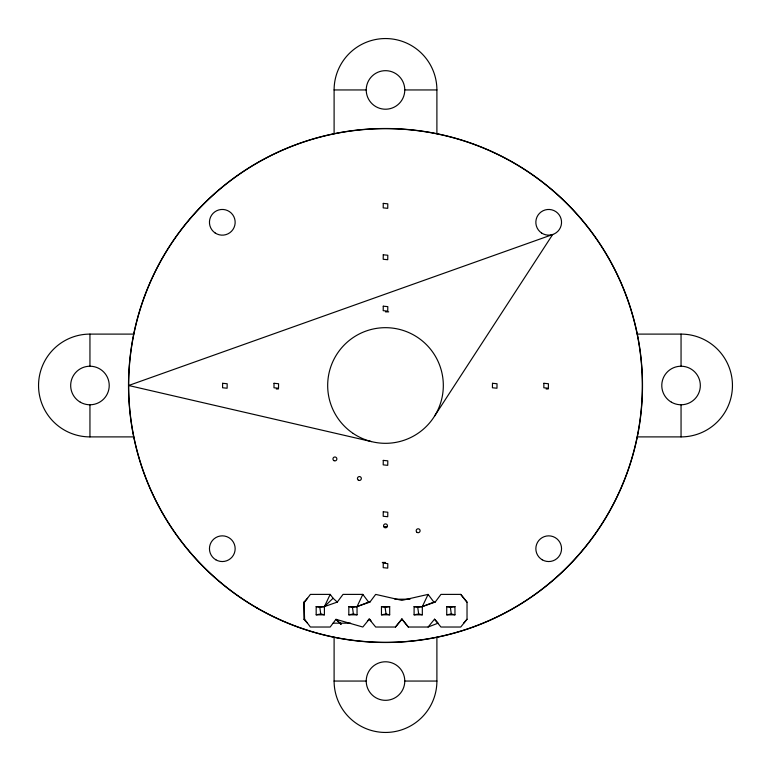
<?xml version="1.0" encoding="UTF-8"?>
<svg xmlns="http://www.w3.org/2000/svg" width="771" height="771" viewBox="0 0 771 771"><rect width="100%" height="100%" fill="white"/><g stroke="black" fill="none" stroke-linecap="round" stroke-linejoin="round"><path stroke-width="1.16" d="M307.504 623.17L303.976 619.315L303.976 602.103L304.612 602.103L310.395 594.393L330.19 594.393L324.408 606.594L324.408 614.824L316.177 614.824L316.177 606.594L324.408 606.594L337.255 602.103L343.037 594.393L362.823 594.393L368.605 602.103L369.897 602.103L375.679 594.393L401.893 600.368L428.107 594.393L433.89 602.103L435.172 602.103L440.954 594.393L460.74 594.393L467.024 602.17L467.024 619.248L463.631 623.17M362.823 594.393L357.04 606.594L357.04 614.824L348.82 614.824L348.82 606.594L357.04 606.594L369.897 602.103M428.107 594.393L422.325 606.594L422.325 614.824L414.094 614.824L414.094 606.594L422.325 606.594L435.172 602.103M434.536 416.147L552.662 234.529L128.661 385.5L371.506 441.61M428.107 627.025L434.526 619.19L438.063 623.17L428.107 627.025L408.312 627.025L401.845 618.988L395.465 627.025L375.679 627.025L369.251 619.19L362.823 627.025L335.973 619.315L330.19 627.025L310.395 627.025L304.612 619.315L303.976 602.103L307.504 598.248M395.465 627.025L402.067 619.152M467.024 619.248L460.74 627.025L440.954 627.025L434.526 619.19M330.19 594.393L333.082 598.248L324.408 606.594L319.84 607.452L316.177 606.594M367.401 620.925L369.251 619.19L371.102 620.925M368.605 602.103L357.04 606.594L352.472 607.452L348.82 606.594M433.89 602.103L422.325 606.594L417.757 607.452L414.094 606.594M316.177 614.824L320.746 613.967L324.408 614.824M381.462 606.594L385.115 607.452L389.683 606.594L389.683 614.824L381.462 614.824L381.462 606.594L389.683 606.594M348.82 614.824L353.388 613.967L357.04 614.824M381.462 614.824L386.03 613.967L389.683 614.824M446.737 606.594L450.389 607.452L454.957 606.594L454.957 614.824L446.737 614.824L446.737 606.594L454.957 606.594M414.094 614.824L418.663 613.967L422.325 614.824M446.737 614.824L451.305 613.967L454.957 614.824M410.037 599.173L394.906 599.231M383.698 526.612L387.293 526.583M334.103 133.691L334.103 89.947L366.225 89.947M404.775 89.947A19.275 19.275 0 0 0 375.863 73.255A19.275 19.275 0 0 0 375.863 106.639A19.275 19.275 0 0 0 404.775 89.947L436.897 89.947L436.897 133.691M385.5 311.87L388.709 311.87M133.691 436.897L89.947 436.897A51.397 51.397 0 0 1 38.55 385.5A51.397 51.397 0 0 1 89.947 334.103L133.691 334.103M637.309 334.103L681.053 334.103A51.397 51.397 0 0 1 732.45 385.5A51.397 51.397 0 0 1 681.053 436.897L637.309 436.897M276.278 388.97L278.418 388.97M546.128 388.97L548.268 388.97M382.291 562.445L385.5 562.445M303.976 619.315L304.612 619.315M368.605 619.315L369.897 619.315M333.082 623.17L350.612 623.17M334.103 637.309L334.103 681.053L366.225 681.053M404.775 681.053A19.275 19.275 0 0 0 375.863 664.361A19.275 19.275 0 0 0 375.863 697.745A19.275 19.275 0 0 0 404.775 681.053L436.897 681.053L436.897 637.309M333.082 598.248L337.255 602.103M467.024 602.17L460.74 594.393M401.845 618.988L408.312 627.025M450.389 607.452L451.305 613.967M417.757 607.452L418.663 613.967M385.115 607.452L386.03 613.967M352.472 607.452L353.388 613.967M319.84 607.452L320.746 613.967M681.053 334.103L681.053 366.225M681.053 404.775L681.053 436.897M89.947 334.103L89.947 366.225M89.947 404.775L89.947 436.897M436.897 681.053A51.397 51.397 0 0 1 385.5 732.45A51.397 51.397 0 0 1 334.103 681.053M334.103 89.947A51.397 51.397 0 0 1 385.5 38.55A51.397 51.397 0 0 1 436.897 89.947M222.636 383.293L222.578 387.774L227.117 388.227L227.175 383.736L222.636 383.293M274.033 383.293L273.975 387.774L278.514 388.227L278.572 383.736L274.033 383.293M383.264 203.39L383.197 207.881L387.736 208.324L387.803 203.833L383.264 203.39M383.264 254.787L383.197 259.278L387.736 259.721L387.803 255.24L383.264 254.787M383.264 306.193L383.197 310.674L387.736 311.127L387.803 306.636L383.264 306.193M383.264 460.393L383.197 464.874L387.736 465.327L387.803 460.836L383.264 460.393M383.264 511.79L383.197 516.281L387.736 516.724L387.803 512.233L383.264 511.79M383.264 563.187L383.197 567.678L387.736 568.131L387.803 563.64L383.264 563.187M492.486 383.293L492.428 387.774L496.967 388.227L497.025 383.736L492.486 383.293M543.883 383.293L543.825 387.774L548.364 388.227L548.422 383.736L543.883 383.293M340.146 623.17L335.973 619.315L341.11 624.462L340.146 623.17M671.416 402.192A19.275 19.275 0 0 0 700.328 385.5A19.275 19.275 0 0 0 671.416 368.808A19.275 19.275 0 0 0 671.416 402.192M257.003 608.068A257.003 257.003 0 0 0 642.503 385.5A257.003 257.003 0 0 0 257.003 162.932A257.003 257.003 0 0 0 257.003 608.068M80.309 402.192A19.275 19.275 0 0 0 109.222 385.5A19.275 19.275 0 0 0 80.309 368.808A19.275 19.275 0 0 0 80.309 402.192M241.882 598.431A256.839 256.839 0 0 0 641.713 403.416A256.839 256.839 0 0 0 272.915 154.653A256.839 256.839 0 0 0 241.882 598.431M215.119 232.958A12.847 12.847 0 0 0 235.126 223.204A12.847 12.847 0 0 0 216.67 210.753A12.847 12.847 0 0 0 215.119 232.958M215.88 559.823A12.847 12.847 0 0 0 235.155 548.692A12.847 12.847 0 0 0 215.88 537.57A12.847 12.847 0 0 0 215.88 559.823M353.166 433.437A57.825 57.825 0 0 0 443.18 389.538A57.825 57.825 0 0 0 360.153 333.525A57.825 57.825 0 0 0 353.166 433.437M333.93 460.634A1.956 1.956 0 0 0 336.869 458.938A1.956 1.956 0 0 0 333.93 457.242A1.956 1.956 0 0 0 333.93 460.634M358.409 480.217A1.956 1.956 0 0 0 361.348 478.521A1.956 1.956 0 0 0 358.409 476.825A1.956 1.956 0 0 0 358.409 480.217M384.517 527.547A1.956 1.956 0 0 0 387.456 525.851A1.956 1.956 0 0 0 384.517 524.155A1.956 1.956 0 0 0 384.517 527.547M417.044 532.366A1.956 1.956 0 0 0 420.099 530.882A1.956 1.956 0 0 0 417.284 528.983A1.956 1.956 0 0 0 417.044 532.366M541.512 232.958A12.847 12.847 0 0 0 561.51 223.204A12.847 12.847 0 0 0 543.063 210.753A12.847 12.847 0 0 0 541.512 232.958M542.273 559.823A12.847 12.847 0 0 0 561.548 548.692A12.847 12.847 0 0 0 542.273 537.57A12.847 12.847 0 0 0 542.273 559.823"/></g></svg>
